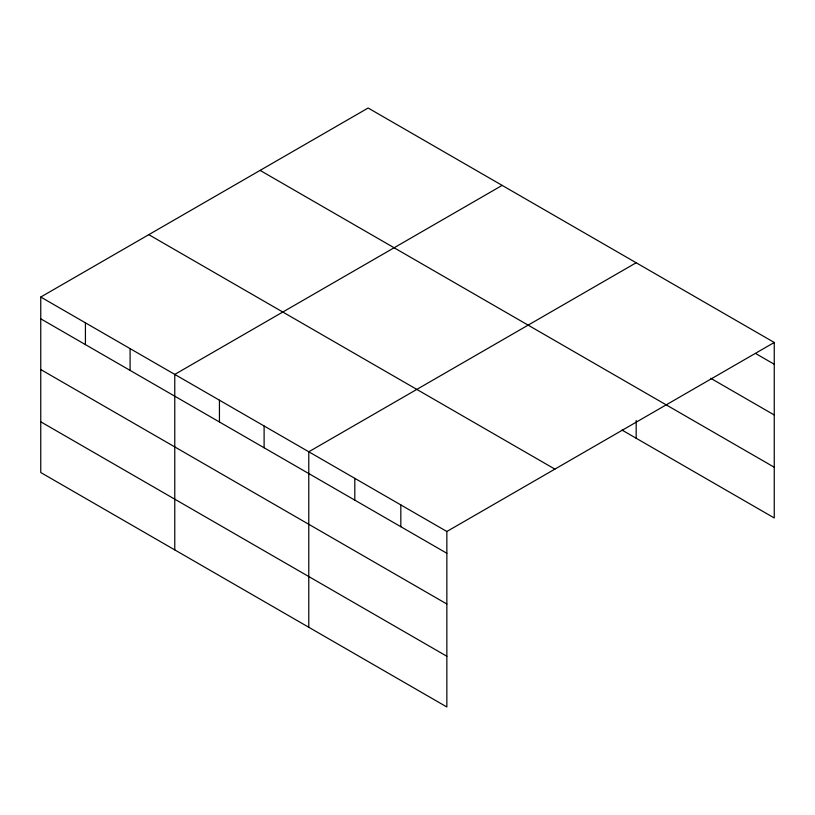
<?xml version="1.0" encoding="UTF-8"?>
<svg xmlns="http://www.w3.org/2000/svg" width="815" height="815" viewBox="0 0 815 815"><rect width="100%" height="100%" fill="white"/><g stroke="black" fill="none" stroke-linecap="round" stroke-linejoin="round"><path stroke-width="1.22" d="M446.854 604.007L446.854 531.492L40.75 297.037L40.75 472.527L446.854 706.982L446.854 604.007L40.75 369.541M622.008 430.065L774.25 517.963L774.25 342.473L368.146 108.018L40.75 297.037M502.162 185.382L174.767 374.411L174.767 549.901M636.179 262.756L308.773 451.785L308.773 627.265M446.854 531.492L774.25 342.473M755.617 353.506L774.25 364.254M710.69 378.282L774.25 414.978M260.107 170.396L774.25 467.24M148.788 234.659L554.893 469.124M40.75 318.818L446.854 553.283M40.75 421.803L446.854 656.258M636.179 420.499L636.179 438.246M400.827 504.923L400.827 526.704M354.8 478.354L354.8 500.135M264.111 425.99L264.111 447.771M219.439 400.196L219.439 421.976M130.094 348.616L130.094 370.397M85.422 322.822L85.422 344.613"/></g></svg>
